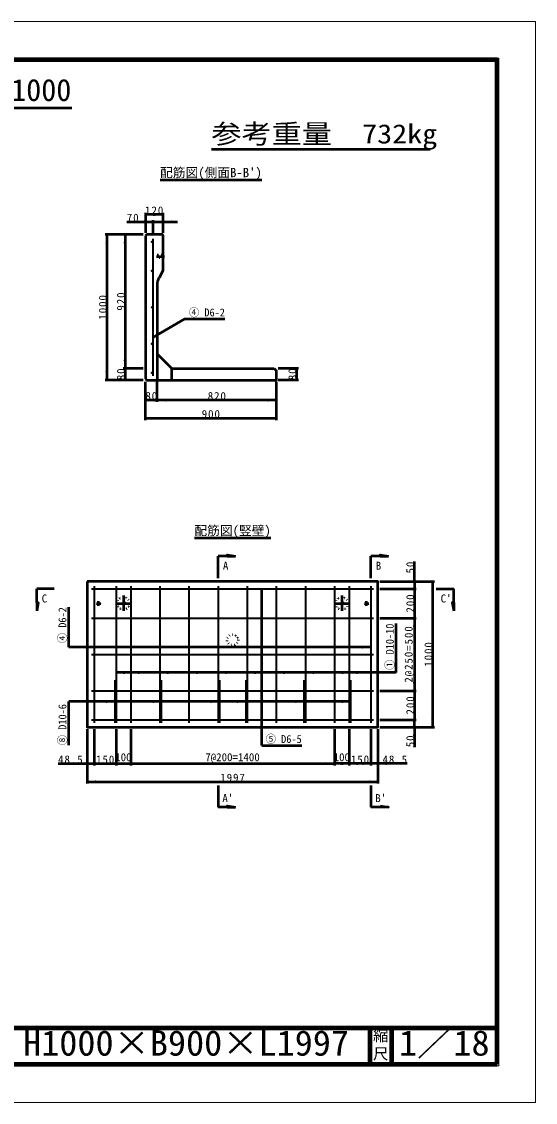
# Model space of a CAD drawing. Units: millimetres, scale not verified, with parts at other scales. Extents: x -2102 to 2102, y -1485 to 1485.
# Drawn here: x 691 to 2102, y -1485 to 1485 of the extents above; entities that cross this region are included whole.
import ezdxf
from ezdxf.enums import TextEntityAlignment as Align

# ---------------------------------------------------------------- set-up
doc = ezdxf.new("R2010")
doc.units = ezdxf.units.MM
doc.header["$LTSCALE"] = 5
doc.linetypes.add('DOTTED', pattern=[1.75, 0.25, -1.5])
doc.linetypes.add('LONG_DASHED_DOTTED', pattern=[15.25, 12, -1.5, 0.25, -1.5])
doc.layers.add('0-0_V-nasSTD', color=7, linetype='Continuous', lineweight=50)
doc.layers.add('0-1_0', color=7, linetype='Continuous', lineweight=100)
doc.styles.add('ＭＳ ゴシック', font='')
doc.styles.get('ＭＳ ゴシック').set_extended_font_data('MS Gothic')

msp = doc.modelspace()

# ---------------------------------------------------------------- linework, layer by layer
at = {"layer": '0-0_V-nasSTD'}
for p, q in [((-829.44, 1248.465), (829.44, 1248.465)), ((1071.294, 1049.781), (1351.294, 1049.781)), ((1031.294, 959.781), (1031.294, 904.781)), ((1079.294, 954.781), (1031.294, 954.781)), ((1079.294, 959.781), (1079.294, 904.781)), ((980.044, 934.781), (1051.294, 934.781)), ((1051.294, 939.781), (1051.294, 904.781)), ((1051.294, 934.781), (1079.294, 934.781)), ((1079.294, 934.781), (1119.294, 934.781)), ((1025.281, 899.781), (920.281, 899.781)), ((925.281, 899.781), (925.281, 499.781)), ((1034.894, 899.781), (1031.294, 896.181)), ((1031.294, 896.181), (1031.294, 503.381)), ((1077.294, 899.781), (1034.894, 899.781)), ((1079.294, 897.781), (1079.294, 799.781)), ((1079.294, 799.781), (1068.653, 781.35)), ((1063.294, 761.35), (1063.294, 499.781)), ((1063.294, 571.781), (1103.294, 531.781)), ((1025.281, 531.781), (970.281, 531.781)), ((975.281, 531.781), (975.281, 499.781)), ((1103.294, 531.781), (1385.294, 531.781)), ((1103.294, 499.781), (1103.294, 531.781)), ((1385.294, 531.781), (1391.294, 525.781)), ((1451.294, 531.781), (1396.294, 531.781)), ((1446.294, 531.781), (1446.294, 499.781)), ((1025.281, 499.781), (920.281, 499.781)), ((1031.294, 503.381), (1034.894, 499.781)), ((1031.294, 389.781), (1031.294, 494.781)), ((1063.294, 439.781), (1063.294, 494.781)), ((1391.294, 389.781), (1391.294, 494.781)), ((1451.294, 499.781), (1396.294, 499.781)), ((1063.294, 444.781), (1031.294, 444.781)), ((1391.294, 394.781), (1031.294, 394.781)), ((1165.694, 65.981), (1375.694, 65.981)), ((1230.694, -44.019), (1230.694, 15.981)), ((1255.694, 15.981), (1230.694, 15.981)), ((1255.694, 15.981), (1278.734, 15.981)), ((1650.694, -44.019), (1650.694, 15.981)), ((1675.694, 15.981), (1650.694, 15.981)), ((1675.694, 15.981), (1698.734, 15.981)), ((1770.094, -54.019), (1770.094, 0.981)), ((1675.094, -54.019), (1825.094, -54.019)), ((1770.094, -54.019), (1770.094, -74.019)), ((1820.094, -54.019), (1820.094, -454.019)), ((732.846, -110.979), (732.846, -74.019)), ((780.886, -74.019), (732.846, -74.019)), ((1350.694, -504.019), (1350.694, -74.019)), ((1675.094, -74.019), (1775.094, -74.019)), ((1770.094, -74.019), (1770.094, -154.019)), ((1830.094, -74.019), (1878.134, -74.019)), ((1878.134, -110.979), (1878.134, -74.019)), ((732.846, -110.979), (732.846, -134.019)), ((1878.134, -110.979), (1878.134, -134.019)), ((820.694, -234.019), (820.694, -124.019)), ((1675.094, -154.019), (1775.094, -154.019)), ((1720.094, -304.019), (1720.094, -169.019)), ((1770.094, -154.019), (1770.094, -354.019)), ((1650.694, -234.019), (820.694, -234.019)), ((1720.094, -304.019), (950.694, -304.019)), ((1675.094, -354.019), (1775.094, -354.019)), ((1770.094, -354.019), (1770.094, -434.019)), ((1594.694, -383.505), (820.694, -383.505)), ((820.694, -503.505), (820.694, -383.505)), ((1675.094, -434.019), (1775.094, -434.019)), ((1770.094, -454.019), (1770.094, -434.019)), ((871.294, -459.019), (871.294, -609.019)), ((890.694, -459.019), (890.694, -559.019)), ((950.694, -459.019), (950.694, -559.019)), ((990.694, -459.019), (990.694, -559.019)), ((1550.694, -459.019), (1550.694, -559.019)), ((1590.694, -459.019), (1590.694, -559.019)), ((1650.694, -459.019), (1650.694, -559.019)), ((1670.094, -459.019), (1670.094, -609.019)), ((1675.094, -454.019), (1825.094, -454.019)), ((1770.094, -454.019), (1770.094, -509.019)), ((1350.694, -504.019), (1460.694, -504.019)), ((791.294, -554.019), (871.294, -554.019)), ((950.694, -554.019), (990.694, -554.019)), ((990.694, -554.019), (1550.694, -554.019)), ((1590.694, -554.019), (1550.694, -554.019)), ((1750.094, -554.019), (1670.094, -554.019)), ((871.294, -604.019), (1670.094, -604.019)), ((1230.694, -614.019), (1230.694, -674.019)), ((1650.694, -614.019), (1650.694, -674.019)), ((1255.694, -674.019), (1230.694, -674.019)), ((1255.694, -674.019), (1278.734, -674.019)), ((1675.694, -674.019), (1650.694, -674.019)), ((1675.694, -674.019), (1675.694, -670.179))]:
    msp.add_line(p, q, dxfattribs=at)
at = {"layer": '0-0_V-nasSTD', "lineweight": 35}
for p, q in [((1051.294, 887.781), (1051.294, 511.781)), ((883.294, -74.019), (1658.094, -74.019)), ((890.694, -66.019), (890.694, -442.019)), ((950.694, -66.019), (950.694, -442.019)), ((990.694, -66.019), (990.694, -442.019)), ((1070.694, -66.019), (1070.694, -442.019)), ((1150.694, -66.019), (1150.694, -442.019)), ((1230.694, -66.019), (1230.694, -442.019)), ((1310.694, -66.019), (1310.694, -442.019)), ((1390.694, -66.019), (1390.694, -442.019)), ((1470.694, -66.019), (1470.694, -442.019)), ((1550.694, -66.019), (1550.694, -442.019)), ((1590.694, -66.019), (1590.694, -442.019)), ((1650.694, -66.019), (1650.694, -442.019)), ((883.294, -154.019), (1658.094, -154.019)), ((883.294, -254.019), (1658.094, -254.019)), ((946.694, -324.99), (946.694, -442.019)), ((1074.694, -324.99), (1074.694, -442.019)), ((1234.694, -324.99), (1234.694, -442.019)), ((1306.694, -324.99), (1306.694, -442.019)), ((1466.694, -324.99), (1466.694, -442.019)), ((1594.694, -324.99), (1594.694, -442.019)), ((883.294, -354.019), (1658.094, -354.019)), ((883.294, -434.019), (1658.094, -434.019))]:
    msp.add_line(p, q, dxfattribs=at)
at = {"layer": '0-0_V-nasSTD', "linetype": 'LONG_DASHED_DOTTED'}
for p, q in [((1061.294, 839.781), (1083.294, 839.781)), ((896.494, -114.019), (908.494, -114.019)), ((902.494, -120.019), (902.494, -108.019)), ((949.494, -114.019), (991.894, -114.019)), ((970.694, -92.219), (970.694, -134.619)), ((1549.494, -114.019), (1591.894, -114.019)), ((1570.694, -92.219), (1570.694, -134.619)), ((1632.894, -114.019), (1644.894, -114.019)), ((1638.894, -120.019), (1638.894, -108.019))]:
    msp.add_line(p, q, dxfattribs=at)
at = {"layer": '0-0_V-nasSTD', "linetype": 'DOTTED'}
for p, q in [((1065.294, 835.781), (1065.294, 843.781)), ((1065.294, 843.781), (1079.294, 843.781)), ((1079.294, 835.781), (1065.294, 835.781))]:
    msp.add_line(p, q, dxfattribs=at)
at = {"layer": '0-0_V-nasSTD', "lineweight": 100}
for p, q in [((1647.5, -1280), (1647.5, -1380)), ((1707.5, -1280), (1707.5, -1380)), ((-1997.5, -1380), (1997.5, -1380))]:
    msp.add_line(p, q, dxfattribs=at)
at = {"layer": '0-0_V-nasSTD', "lineweight": 18}
for points in [[(-2102.5, -1485), (-2102.5, 1485), (2102.5, 1485), (2102.5, -1485)], [(-2002.5, -1385), (-2002.5, 1385), (2002.5, 1385), (2002.5, -1385)]]:
    msp.add_lwpolyline(points, close=True, dxfattribs=at)
at = {"layer": '0-0_V-nasSTD', "lineweight": 100}
msp.add_lwpolyline([(1997.5, -1380), (1997.5, 1380), (-1997.5, 1380)], dxfattribs=at)
at = {"layer": '0-0_V-nasSTD'}
for points in [[(975.281, 899.781), (975.281, 531.781), (975.281, 499.781)], [(1051.294, 617.181), (1139.785, 668.272), (1249.785, 668.272)], [(1034.894, 499.781), (1391.294, 499.781), (1391.294, 525.781)], [(1391.294, 444.781), (1063.294, 444.781), (1031.294, 444.781)], [(1255.694, 15.981), (1255.694, 19.821), (1278.734, 15.981)], [(1675.694, 15.981), (1675.694, 19.821), (1698.734, 15.981)], [(732.846, -110.979), (736.686, -110.979), (732.846, -134.019)], [(1878.134, -110.979), (1874.294, -110.979), (1878.134, -134.019)], [(871.294, -554.019), (890.694, -554.019), (950.694, -554.019)], [(1670.094, -554.019), (1650.694, -554.019), (1590.694, -554.019)], [(1255.694, -674.019), (1255.694, -670.179), (1278.734, -674.019)], [(1675.694, -670.179), (1698.734, -674.019), (1675.694, -674.019)]]:
    msp.add_lwpolyline(points, dxfattribs=at)
msp.add_lwpolyline([(871.294, -54.019), (871.294, -454.019), (1670.094, -454.019), (1670.094, -54.019)], close=True, dxfattribs=at)
at = {"layer": '0-0_V-nasSTD', "lineweight": 35}
for centre in [(1050.094, 879.781), (1050.094, 799.781), (1050.094, 699.781), (1050.094, 599.781), (1050.094, 519.781)]:
    msp.add_circle(centre, 1.2, dxfattribs=at)
at = {"layer": '0-0_V-nasSTD', "linetype": 'DOTTED'}
for centre, radius in [((902.494, -114.019), 3.8), ((902.494, -114.019), 2.4), ((902.494, -114.019), 2), ((970.694, -114.019), 17.2), ((970.694, -114.019), 5), ((1570.694, -114.019), 17.2), ((1570.694, -114.019), 5), ((1638.894, -114.019), 3.8), ((1638.894, -114.019), 2.4), ((1638.894, -114.019), 2), ((1270.694, -214.019), 15)]:
    msp.add_circle(centre, radius, dxfattribs=at)
at = {"layer": '0-0_V-nasSTD'}
for centre, radius, start, end in [((1077.294, 897.781), 2, 0, 90), ((1103.294, 761.35), 40, 150, 180)]:
    msp.add_arc(centre, radius, start, end, dxfattribs=at)
for points in [[(1031.294, 954.781), (1055.294, 954.781), (1055.294, 958.781)], [(1031.294, 954.781), (1055.294, 950.781), (1055.294, 954.781)], [(1055.294, 954.781), (1055.294, 958.781), (1079.294, 954.781)], [(1055.294, 950.781), (1055.294, 954.781), (1079.294, 954.781)], [(1027.294, 934.781), (1027.294, 938.781), (1051.294, 934.781)], [(1027.294, 930.781), (1027.294, 934.781), (1051.294, 934.781)], [(1079.294, 934.781), (1103.294, 934.781), (1103.294, 938.781)], [(1079.294, 934.781), (1103.294, 930.781), (1103.294, 934.781)], [(921.281, 875.781), (925.281, 875.781), (925.281, 899.781)], [(925.281, 875.781), (925.281, 899.781), (929.281, 875.781)], [(971.281, 875.781), (975.281, 875.781), (975.281, 899.781)], [(975.281, 875.781), (975.281, 899.781), (979.281, 875.781)], [(1051.294, 617.181), (1070.079, 632.645), (1072.079, 629.181)], [(1051.294, 617.181), (1072.079, 629.181), (1074.079, 625.717)], [(971.281, 555.781), (975.281, 531.781), (975.281, 555.781)], [(975.281, 531.781), (975.281, 555.781), (979.281, 555.781)], [(921.281, 523.781), (925.281, 499.781), (925.281, 523.781)], [(925.281, 499.781), (925.281, 523.781), (929.281, 523.781)], [(971.281, 507.781), (975.281, 507.781), (975.281, 531.781)], [(971.281, 523.781), (975.281, 499.781), (975.281, 523.781)], [(975.281, 507.781), (975.281, 531.781), (979.281, 507.781)], [(975.281, 499.781), (975.281, 523.781), (979.281, 523.781)], [(1442.294, 507.781), (1446.294, 507.781), (1446.294, 531.781)], [(1442.294, 523.781), (1446.294, 499.781), (1446.294, 523.781)], [(1446.294, 507.781), (1446.294, 531.781), (1450.294, 507.781)], [(1446.294, 499.781), (1446.294, 523.781), (1450.294, 523.781)], [(1031.294, 444.781), (1055.294, 444.781), (1055.294, 448.781)], [(1039.294, 444.781), (1039.294, 448.781), (1063.294, 444.781)], [(1063.294, 444.781), (1087.294, 444.781), (1087.294, 448.781)], [(1367.294, 444.781), (1367.294, 448.781), (1391.294, 444.781)], [(1031.294, 444.781), (1055.294, 440.781), (1055.294, 444.781)], [(1039.294, 440.781), (1039.294, 444.781), (1063.294, 444.781)], [(1063.294, 444.781), (1087.294, 440.781), (1087.294, 444.781)], [(1367.294, 440.781), (1367.294, 444.781), (1391.294, 444.781)], [(1031.294, 394.781), (1055.294, 394.781), (1055.294, 398.781)], [(1031.294, 394.781), (1055.294, 390.781), (1055.294, 394.781)], [(1367.294, 394.781), (1367.294, 398.781), (1391.294, 394.781)], [(1367.294, 390.781), (1367.294, 394.781), (1391.294, 394.781)], [(1766.094, -30.019), (1770.094, -54.019), (1770.094, -30.019)], [(1770.094, -54.019), (1770.094, -30.019), (1774.094, -30.019)], [(1816.094, -78.019), (1820.094, -78.019), (1820.094, -54.019)], [(1820.094, -78.019), (1820.094, -54.019), (1824.094, -78.019)], [(1346.694, -98.019), (1350.694, -98.019), (1350.694, -74.019)], [(1350.694, -98.019), (1350.694, -74.019), (1354.694, -98.019)], [(1766.094, -98.019), (1770.094, -98.019), (1770.094, -74.019)], [(1770.094, -98.019), (1770.094, -74.019), (1774.094, -98.019)], [(1766.094, -130.019), (1770.094, -154.019), (1770.094, -130.019)], [(1770.094, -154.019), (1770.094, -130.019), (1774.094, -130.019)], [(1346.694, -178.019), (1350.694, -178.019), (1350.694, -154.019)], [(1350.694, -178.019), (1350.694, -154.019), (1354.694, -178.019)], [(1766.094, -178.019), (1770.094, -178.019), (1770.094, -154.019)], [(1770.094, -178.019), (1770.094, -154.019), (1774.094, -178.019)], [(866.694, -234.019), (866.694, -230.019), (890.694, -234.019)], [(866.694, -238.019), (866.694, -234.019), (890.694, -234.019)], [(1626.694, -234.019), (1626.694, -230.019), (1650.694, -234.019)], [(1626.694, -238.019), (1626.694, -234.019), (1650.694, -234.019)], [(1346.694, -278.019), (1350.694, -278.019), (1350.694, -254.019)], [(1350.694, -278.019), (1350.694, -254.019), (1354.694, -278.019)], [(950.694, -304.019), (974.694, -304.019), (974.694, -300.019)], [(950.694, -304.019), (974.694, -308.019), (974.694, -304.019)], [(990.694, -304.019), (1014.694, -304.019), (1014.694, -300.019)], [(990.694, -304.019), (1014.694, -308.019), (1014.694, -304.019)], [(1070.694, -304.019), (1094.694, -304.019), (1094.694, -300.019)], [(1070.694, -304.019), (1094.694, -308.019), (1094.694, -304.019)], [(1150.694, -304.019), (1174.694, -304.019), (1174.694, -300.019)], [(1150.694, -304.019), (1174.694, -308.019), (1174.694, -304.019)], [(1230.694, -304.019), (1254.694, -304.019), (1254.694, -300.019)], [(1230.694, -304.019), (1254.694, -308.019), (1254.694, -304.019)], [(1310.694, -304.019), (1334.694, -304.019), (1334.694, -300.019)], [(1310.694, -304.019), (1334.694, -308.019), (1334.694, -304.019)], [(1390.694, -304.019), (1414.694, -304.019), (1414.694, -300.019)], [(1390.694, -304.019), (1414.694, -308.019), (1414.694, -304.019)], [(1470.694, -304.019), (1494.694, -304.019), (1494.694, -300.019)], [(1470.694, -304.019), (1494.694, -308.019), (1494.694, -304.019)], [(1550.694, -304.019), (1574.694, -304.019), (1574.694, -300.019)], [(1550.694, -304.019), (1574.694, -308.019), (1574.694, -304.019)], [(1590.694, -304.019), (1614.694, -304.019), (1614.694, -300.019)], [(1590.694, -304.019), (1614.694, -308.019), (1614.694, -304.019)], [(1346.694, -378.019), (1350.694, -378.019), (1350.694, -354.019)], [(1350.694, -378.019), (1350.694, -354.019), (1354.694, -378.019)], [(1766.094, -330.019), (1770.094, -354.019), (1770.094, -330.019)], [(1766.094, -378.019), (1770.094, -378.019), (1770.094, -354.019)], [(1770.094, -354.019), (1770.094, -330.019), (1774.094, -330.019)], [(1770.094, -378.019), (1770.094, -354.019), (1774.094, -378.019)], [(922.694, -383.505), (922.694, -379.505), (946.694, -383.505)], [(922.694, -387.505), (922.694, -383.505), (946.694, -383.505)], [(1050.694, -383.505), (1050.694, -379.505), (1074.694, -383.505)], [(1050.694, -387.505), (1050.694, -383.505), (1074.694, -383.505)], [(1210.694, -383.505), (1210.694, -379.505), (1234.694, -383.505)], [(1210.694, -387.505), (1210.694, -383.505), (1234.694, -383.505)], [(1282.694, -383.505), (1282.694, -379.505), (1306.694, -383.505)], [(1282.694, -387.505), (1282.694, -383.505), (1306.694, -383.505)], [(1442.694, -383.505), (1442.694, -379.505), (1466.694, -383.505)], [(1442.694, -387.505), (1442.694, -383.505), (1466.694, -383.505)], [(1570.694, -383.505), (1570.694, -379.505), (1594.694, -383.505)], [(1570.694, -387.505), (1570.694, -383.505), (1594.694, -383.505)], [(1766.094, -410.019), (1770.094, -434.019), (1770.094, -410.019)], [(1770.094, -434.019), (1770.094, -410.019), (1774.094, -410.019)], [(1346.694, -458.019), (1350.694, -458.019), (1350.694, -434.019)], [(1350.694, -458.019), (1350.694, -434.019), (1354.694, -458.019)], [(1816.094, -430.019), (1820.094, -454.019), (1820.094, -430.019)], [(1820.094, -454.019), (1820.094, -430.019), (1824.094, -430.019)], [(1766.094, -478.019), (1770.094, -478.019), (1770.094, -454.019)], [(1770.094, -478.019), (1770.094, -454.019), (1774.094, -478.019)], [(847.294, -554.019), (847.294, -550.019), (871.294, -554.019)], [(847.294, -558.019), (847.294, -554.019), (871.294, -554.019)], [(890.694, -554.019), (914.694, -554.019), (914.694, -550.019)], [(890.694, -554.019), (914.694, -558.019), (914.694, -554.019)], [(926.694, -554.019), (926.694, -550.019), (950.694, -554.019)], [(926.694, -558.019), (926.694, -554.019), (950.694, -554.019)], [(950.694, -554.019), (974.694, -554.019), (974.694, -550.019)], [(950.694, -554.019), (974.694, -558.019), (974.694, -554.019)], [(966.694, -554.019), (966.694, -550.019), (990.694, -554.019)], [(966.694, -558.019), (966.694, -554.019), (990.694, -554.019)], [(990.694, -554.019), (1014.694, -554.019), (1014.694, -550.019)], [(990.694, -554.019), (1014.694, -558.019), (1014.694, -554.019)], [(1526.694, -554.019), (1526.694, -550.019), (1550.694, -554.019)], [(1526.694, -558.019), (1526.694, -554.019), (1550.694, -554.019)], [(1550.694, -554.019), (1574.694, -554.019), (1574.694, -550.019)], [(1550.694, -554.019), (1574.694, -558.019), (1574.694, -554.019)], [(1566.694, -554.019), (1566.694, -550.019), (1590.694, -554.019)], [(1566.694, -558.019), (1566.694, -554.019), (1590.694, -554.019)], [(1590.694, -554.019), (1614.694, -554.019), (1614.694, -550.019)], [(1590.694, -554.019), (1614.694, -558.019), (1614.694, -554.019)], [(1626.694, -554.019), (1626.694, -550.019), (1650.694, -554.019)], [(1626.694, -558.019), (1626.694, -554.019), (1650.694, -554.019)], [(1670.094, -554.019), (1694.094, -554.019), (1694.094, -550.019)], [(1670.094, -554.019), (1694.094, -558.019), (1694.094, -554.019)], [(871.294, -604.019), (895.294, -604.019), (895.294, -600.019)], [(871.294, -604.019), (895.294, -608.019), (895.294, -604.019)], [(1646.094, -604.019), (1646.094, -600.019), (1670.094, -604.019)], [(1646.094, -608.019), (1646.094, -604.019), (1670.094, -604.019)]]:
    msp.add_solid(points, dxfattribs=at)
at = {"layer": '0-1_0', "lineweight": 50}
msp.add_line((1212.469, 1134.328), (1813.669, 1134.328), dxfattribs=at)
at = {"layer": '0-1_0'}
msp.add_line((-1997.5, -1280), (1997.5, -1280), dxfattribs=at)

# ---------------------------------------------------------------- texts
at = {"layer": '0-0_V-nasSTD', "style": 'ＭＳ ゴシック'}
for s, height, p in [('1ｓｔタッチウォール(Ｂ型 T=120)  Ｈ=1000', 60.81, (-829.44, 1248.465)), ("配筋図(側面B-B')", 25.66, (1071.294, 1049.781)), ('配筋図(竪壁)', 25.66, (1165.694, 65.981)), ('A', 21.99, (1244.059, -27.844)), ('B', 21.99, (1664.059, -27.844)), ('C', 21.99, (746.211, -117.844)), ("C'", 21.99, (1842.268, -117.844)), ('100', 21.99, (948.194, -554.019)), ('7@200=1400', 21.99, (1195.694, -554.019)), ('100', 21.99, (1548.194, -554.019)), ("A'", 21.99, (1242.583, -666.463)), ("B'", 21.99, (1662.583, -666.463)), ('縮', 30.79, (1656.482, -1326.001)), ('尺', 30.79, (1656.476, -1375.99))]:
    msp.add_text(s, height=height, dxfattribs=at).set_placement(p, align=Align.BOTTOM_LEFT)
for s, height, width, p in [('参考重量\u3000732kg', 52.79, 1.15, (1212.469, 1134.328)), ('④ D6-2', 21.85, 0.95, (1150.673, 668.272)), ('⑤ D6-5', 21.85, 0.95, (1361.582, -504.019)), ('1／18', 69.65, 1.05, (1727.75, -1377.418)), ('H1000×B900×L1997', 69.65, 1.05, (695, -1377.492))]:
    msp.add_text(s, height=height, dxfattribs=dict(at, width=width)).set_placement(p, align=Align.BOTTOM_LEFT)
at = {"layer": '0-0_V-nasSTD', "style": 'ＭＳ ゴシック', "width": 0.95}
for s, p in [('④ D6-2', (820.694, -223.131)), ('① D10-10', (1720.094, -296.449)), ('⑧ D10-6', (820.694, -503.505))]:
    msp.add_text(s, height=21.85, rotation=90, dxfattribs=at).set_placement(p, align=Align.BOTTOM_LEFT)
at = {"layer": '0-0_V-nasSTD', "char_height": 21.99, "attachment_point": 7, "style": 'ＭＳ ゴシック'}
for s, insert in [('\\T1.17;70', (980.044, 934.781)), ('\\T1.17;120', (1030.294, 954.781)), ('\\T1.17;80', (1031.044, 444.781)), ('\\T1.17;820', (1202.294, 444.781)), ('\\T1.17;900', (1185.85, 395.321)), ('\\T1.17;48.5', (791.294, -554.019)), ('\\T1.17;150', (895.694, -554.019)), ('\\T1.17;150', (1595.694, -554.019)), ('\\T1.17;48.5', (1682.594, -554.019)), ('\\T1.17;1997', (1236.944, -604.019))]:
    msp.add_mtext(s, dxfattribs=dict(at, insert=insert))
at = {"layer": '0-0_V-nasSTD', "char_height": 21.99, "attachment_point": 7, "rotation": 90, "style": 'ＭＳ ゴシック'}
for s, insert in [('\\T1.17;1000', (925.281, 666.031)), ('\\T1.17;920', (975.281, 690.781)), ('\\T1.17;80', (975.281, 499.53)), ('\\T1.17;80', (1446.294, 499.53)), ('\\T1.17;50', (1770.094, -31.519)), ('\\T1.17;200', (1770.094, -139.019)), ('\\T1.17;2@250=500', (1770.094, -331.519)), ('\\T1.17;1000', (1820.094, -287.769)), ('\\T1.17;200', (1770.094, -419.019)), ('\\T1.17;50', (1770.094, -509.019))]:
    msp.add_mtext(s, dxfattribs=dict(at, insert=insert))

doc.saveas('drawing.dxf')
